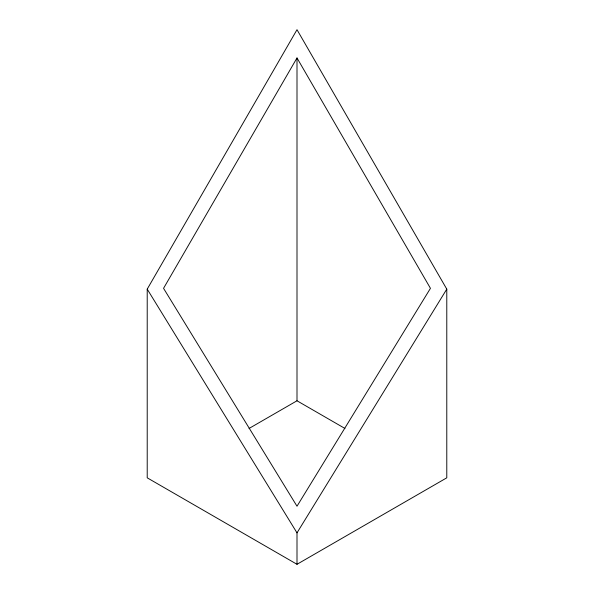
<?xml version="1.0" encoding="UTF-8"?>
<svg xmlns="http://www.w3.org/2000/svg" width="594" height="594" viewBox="0 0 594 594"><rect width="100%" height="100%" fill="white"/><g stroke="black" fill="none" stroke-linecap="round" stroke-linejoin="round"><path stroke-width="0.89" d="M147.215 289.137L297 29.7L446.785 289.137L446.785 477.821L297 564.3L147.215 477.821L147.215 289.137L297 532.855L297 564.3M297 57.952L163.55 288.328L297 506.222L430.45 288.328L297 57.952L297 400.779L344.943 428.46M297 532.855L446.785 289.137M249.057 428.46L297 400.779"/></g></svg>
